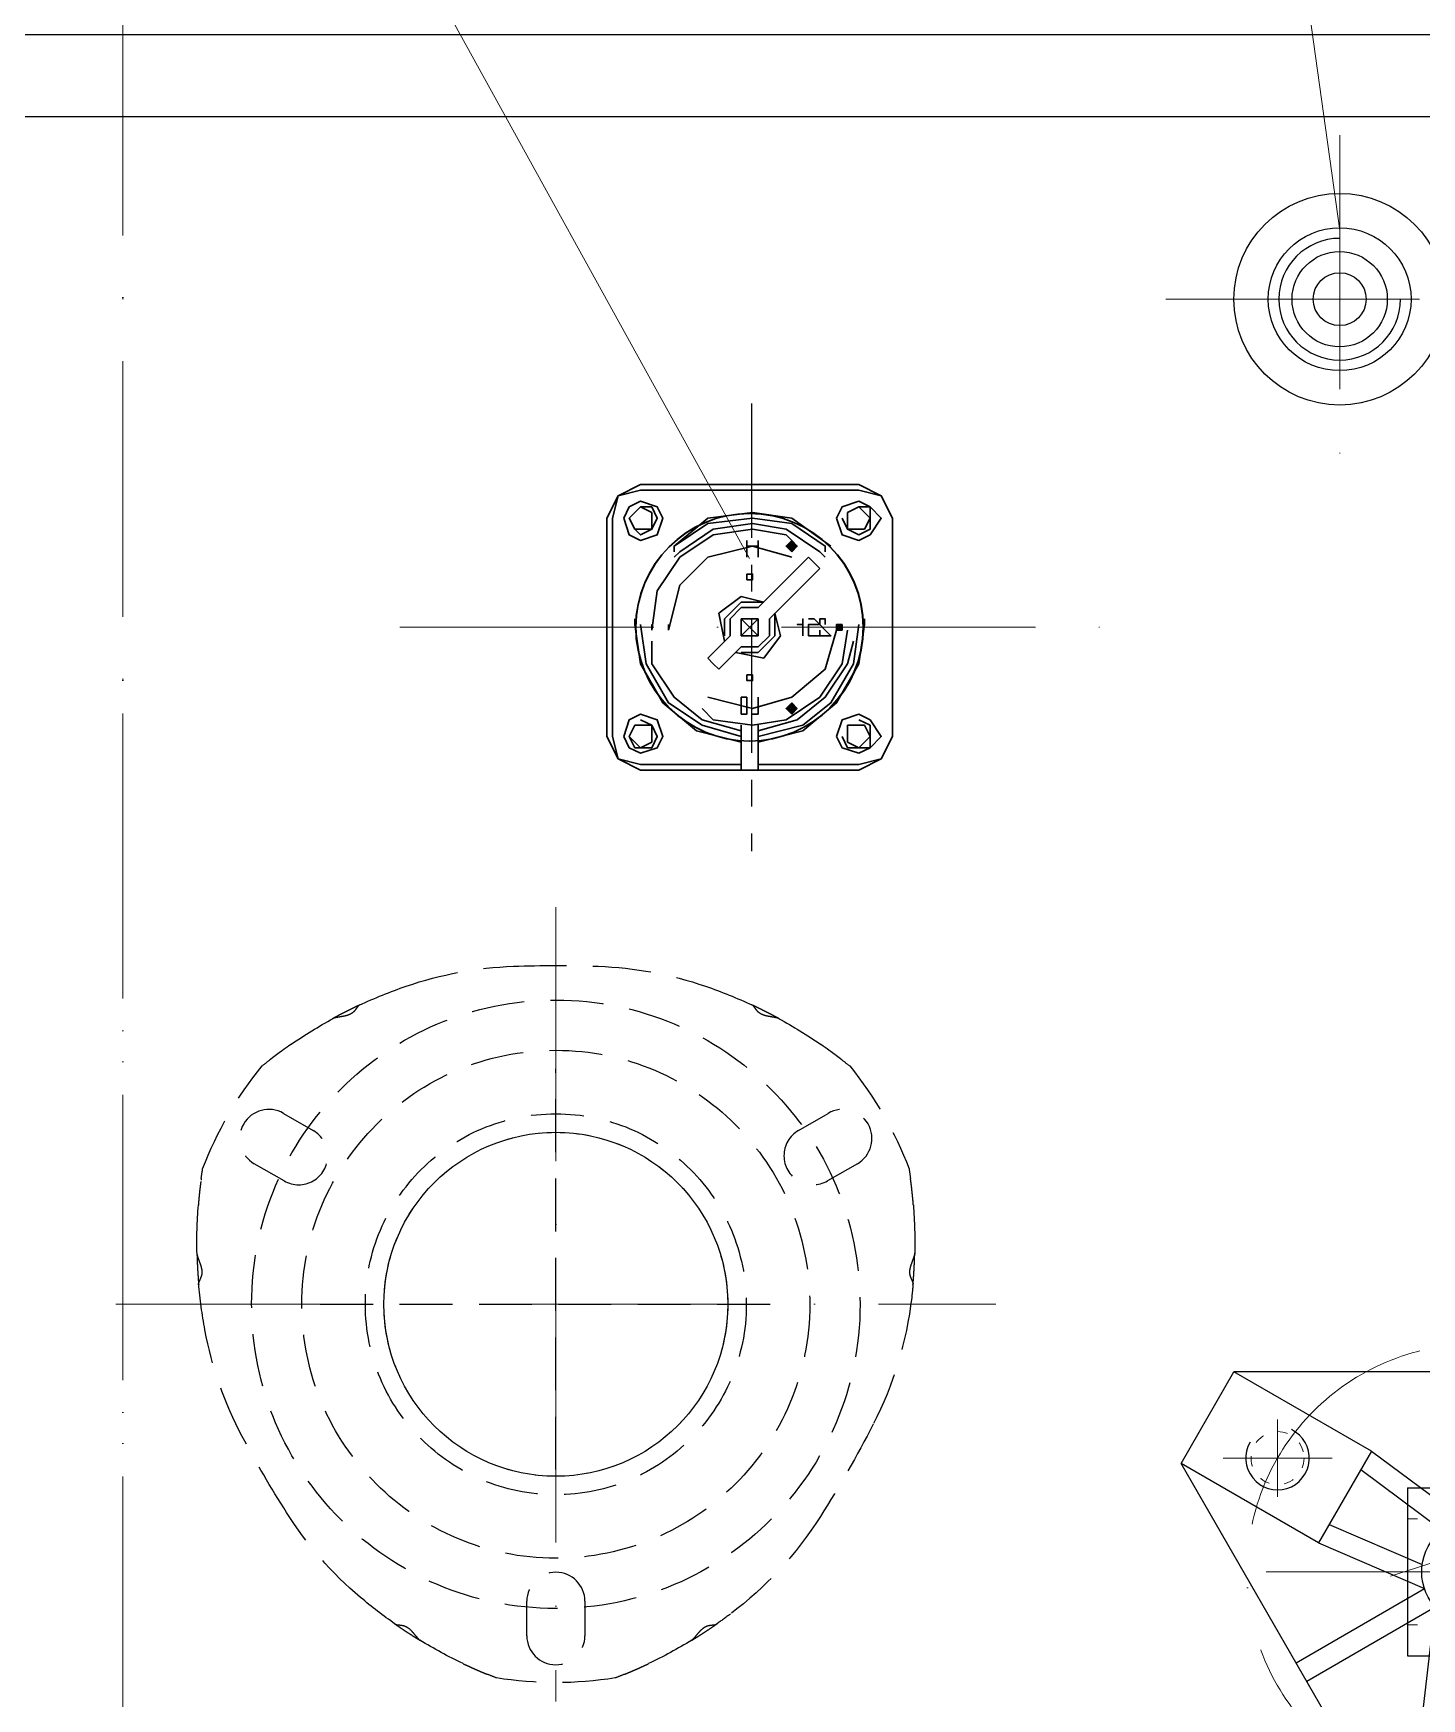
# Model space of a CAD drawing. Header units: millimetres. Extents: x 13152 to 84873, y -6229 to 22177.
# Drawn here: x 30185 to 30447.4, y 11355.7 to 11670.4 of the extents above; entities that cross this region are included whole.
import ezdxf

# ---------------------------------------------------------------- set-up
doc = ezdxf.new("R2010")
doc.units = ezdxf.units.MM
doc.header["$LTSCALE"] = 4
for name, pattern in [('ACAD_ISO03W100', [1.18, 0.47, -0.71]), ('ACAD_ISO10W100', [18, 12, -3, 0, -3]), ('CENTERX2', [101.6, 63.5, -12.7, 12.7, -12.7]), ('DASHED', [0.75, 0.5, -0.25])]:
    doc.linetypes.add(name, pattern=pattern)
doc.layers.add('1', color=12, linetype='Continuous')
doc.layers.add('4虚线层', color=6, linetype='DASHED')
for name, color, linetype, lineweight in [('标注、文本', 3, 'Continuous', 25), ('粗实线', 4, 'Continuous', 53), ('铁心', 3, 'Continuous', 0)]:
    doc.layers.add(name, color=color, linetype=linetype, lineweight=lineweight)

# ---------------------------------------------------------------- blocks, each defined once
blk = doc.blocks.new('A$C75176214')
at = {"layer": '粗实线', "lineweight": 30}
h = blk.add_hatch(color=256, dxfattribs=at)
h.dxf.hatch_style = 2
h.paths.add_polyline_path([(0.762, 1.736), (0.72, 1.693), (0.804, 1.693)])
h = blk.add_hatch(color=256, dxfattribs=at)
h.dxf.hatch_style = 2
h.paths.add_polyline_path([(0.72, 1.693), (0.804, 1.693), (0.762, 1.651)])
h = blk.add_hatch(color=256, dxfattribs=at)
h.dxf.hatch_style = 2
h.paths.add_polyline_path([(0.381, 1.101), (0.381, 1.058), (0.423, 1.058)])
h = blk.add_hatch(color=256, dxfattribs=at)
h.dxf.hatch_style = 2
h.paths.add_polyline_path([(0.381, 1.101), (0.423, 1.101), (0.423, 1.058)])
h = blk.add_hatch(color=256, dxfattribs=at)
h.dxf.hatch_style = 2
h.paths.add_polyline_path([(0.762, 0.508), (0.72, 0.466), (0.804, 0.466)])
h = blk.add_hatch(color=256, dxfattribs=at)
h.dxf.hatch_style = 2
h.paths.add_polyline_path([(0.72, 0.466), (0.804, 0.466), (0.762, 0.423)])
for points in [[(0.254, 2.159), (0.085, 2.074), (0, 1.905)], [(2.159, 1.905), (2.074, 2.074), (1.905, 2.159)], [(0.254, 2.117), (0.085, 2.074), (0, 1.905)], [(2.117, 1.905), (2.074, 2.074), (1.905, 2.117)], [(0.254, 1.99), (0.169, 1.99), (0.169, 1.905), (0.169, 1.82), (0.254, 1.778), (0.339, 1.82), (0.381, 1.905)], [(1.651, 1.693), (1.397, 1.905), (1.058, 1.947), (0.762, 1.905), (0.466, 1.693)], [(1.651, 1.651), (1.651, 1.693), (1.397, 1.863), (1.058, 1.905), (0.762, 1.863), (0.508, 1.693), (0.508, 1.651)], [(1.905, 1.99), (1.82, 1.99), (1.778, 1.905), (1.82, 1.82), (1.905, 1.778), (1.947, 1.82), (1.99, 1.905), (1.947, 1.947), (1.905, 1.99), (1.82, 1.947), (1.82, 1.905), (1.82, 1.82), (1.905, 1.82), (1.947, 1.82), (1.99, 1.905)], [(1.651, 1.609), (1.609, 1.651), (1.355, 1.82), (1.058, 1.863), (0.804, 1.82), (0.55, 1.651), (0.508, 1.609)], [(1.82, 1.058), (1.778, 1.355), (1.609, 1.609), (1.355, 1.778), (1.058, 1.82), (0.804, 1.778), (0.72, 1.693)], [(0.762, 1.651), (0.72, 1.693), (0.762, 1.736)], [(0.762, 1.651), (0.804, 1.693), (0.762, 1.736)], [(1.693, 1.058), (1.609, 1.397), (1.397, 1.609), (1.058, 1.693), (0.762, 1.609)], [(0.635, 1.609), (0.593, 1.566), (0.55, 1.524)], [(1.27, 0.974), (1.312, 1.185), (1.143, 1.312), (0.974, 1.27)], [(1.27, 1.016), (1.27, 1.143), (1.143, 1.27), (0.974, 1.27)], [(0.212, 1.143), (0.212, 1.101), (0.254, 0.804), (0.423, 0.508), (0.677, 0.296), (1.016, 0.212)], [(0.508, 1.101), (0.508, 1.143), (0.55, 1.143), (0.55, 1.101), (0.508, 1.058), (0.466, 1.016), (0.55, 1.016)], [(0.635, 1.143), (0.593, 1.143), (0.55, 1.101), (0.593, 1.101), (0.635, 1.101), (0.635, 1.058), (0.635, 1.016), (0.593, 1.016), (0.55, 1.016), (0.55, 1.058)], [(0.677, 1.101), (0.677, 1.143), (0.677, 1.101), (0.72, 1.101), (0.677, 1.101), (0.677, 1.058)], [(0.889, 1.185), (0.847, 1.016), (0.974, 0.847), (1.185, 0.889)], [(0.889, 1.185), (0.889, 1.016), (1.016, 0.889), (1.143, 0.889)], [(0.931, 1.143), (0.931, 1.016), (1.016, 0.931), (1.143, 0.931)], [(1.228, 1.016), (1.228, 1.143), (1.143, 1.228), (1.016, 1.228)], [(1.143, 0.212), (1.482, 0.296), (1.736, 0.508), (1.905, 0.804), (1.947, 1.101), (1.947, 1.143)], [(0.254, 1.101), (0.296, 0.804), (0.466, 0.508), (0.677, 0.339), (1.016, 0.254)], [(0.339, 1.058), (0.381, 0.804), (0.55, 0.55), (0.804, 0.381), (1.058, 0.339), (1.355, 0.381), (1.439, 0.466)], [(0.423, 1.058), (0.508, 0.762), (0.762, 0.55), (1.058, 0.466), (1.397, 0.55)], [(0.677, 1.016), (0.677, 1.058)], [(1.143, 0.254), (1.439, 0.339), (1.693, 0.508), (1.863, 0.804), (1.905, 1.101)], [(1.82, 1.058), (1.82, 1.101)], [(0.296, 0.974), (0.339, 0.804), (0.508, 0.55), (0.72, 0.381), (1.016, 0.296)], [(1.143, 0.296), (1.439, 0.381), (1.651, 0.55), (1.82, 0.804), (1.82, 0.974)], [(1.397, 0.847), (1.355, 0.804), (1.312, 0.762)], [(0.72, 0.466), (0.762, 0.508)], [(0.762, 0.508), (0.804, 0.466), (0.762, 0.423)], [(1.016, 0.55), (1.016, 0.423), (1.058, 0.423)], [(0.254, 0.381), (0.169, 0.339), (0.169, 0.254), (0.169, 0.169), (0.254, 0.169), (0.339, 0.169), (0.381, 0.254)], [(1.905, 0.381), (1.82, 0.339), (1.778, 0.254), (1.82, 0.169), (1.905, 0.169), (1.947, 0.169), (1.99, 0.254), (1.947, 0.339), (1.905, 0.339), (1.82, 0.339), (1.82, 0.254), (1.82, 0.212), (1.905, 0.169), (1.947, 0.212), (1.99, 0.254)], [(0, 0.254), (0.085, 0.085), (0.254, 0.042)], [(0, 0.254), (0.085, 0.085), (0.254, 0)], [(1.905, 0.042), (2.074, 0.085), (2.117, 0.254)], [(1.905, 0), (2.074, 0.085), (2.159, 0.254)]]:
    blk.add_lwpolyline(points, dxfattribs=at)
for points in [[(0.423, 1.905), (0.381, 1.99), (0.254, 2.032), (0.169, 1.99), (0.085, 1.905), (0.169, 1.778), (0.254, 1.736), (0.381, 1.778)], [(2.032, 1.905), (1.99, 1.99), (1.905, 2.032), (1.778, 1.99), (1.736, 1.905), (1.778, 1.778), (1.905, 1.736), (1.99, 1.778)], [(0, 1.905), (0, 0.254)], [(0.339, 1.905), (0.339, 1.947), (0.254, 1.99), (0.212, 1.947), (0.169, 1.905), (0.212, 1.82), (0.254, 1.82), (0.339, 1.82)], [(1.101, 1.439), (1.101, 1.482), (1.058, 1.482), (1.058, 1.439)], [(1.143, 1.058), (1.143, 1.143), (1.058, 1.143), (1.016, 1.143), (1.016, 1.058), (1.016, 1.016), (1.058, 1.016), (1.143, 1.016)], [(0.381, 1.101), (0.423, 1.101), (0.423, 1.058), (0.381, 1.058)], [(1.101, 0.72), (1.058, 0.72), (1.058, 0.677), (1.101, 0.677)], [(1.101, 0.55), (1.101, 0.508), (1.101, 0.466), (1.101, 0.423), (1.143, 0.423), (1.143, 0.466), (1.143, 0.508), (1.143, 0.55)], [(0.423, 0.254), (0.381, 0.381), (0.254, 0.423), (0.169, 0.381), (0.085, 0.254), (0.169, 0.169), (0.254, 0.127), (0.381, 0.169)], [(2.032, 0.254), (1.99, 0.381), (1.905, 0.423), (1.778, 0.381), (1.736, 0.254), (1.778, 0.169), (1.905, 0.127), (1.99, 0.169)], [(0.339, 0.254), (0.339, 0.339), (0.254, 0.339), (0.212, 0.339), (0.169, 0.254), (0.212, 0.212), (0.254, 0.169), (0.339, 0.212)]]:
    blk.add_lwpolyline(points, close=True, dxfattribs=at)
for points in [[(0.254, 2.159), (0.254, 2.159), (1.905, 2.159), (1.905, 2.159)], [(0.254, 2.117), (0.254, 2.117), (1.905, 2.117), (1.905, 2.117)], [(2.117, 1.905), (2.117, 1.905), (2.117, 0.254), (2.117, 0.254)], [(2.159, 1.905), (2.159, 1.905), (2.159, 0.254), (2.159, 0.254)], [(0.72, 1.693), (0.72, 1.693), (0.762, 1.651), (0.762, 1.651)], [(1.016, 1.609), (1.016, 1.609), (1.016, 1.736), (1.016, 1.736)], [(1.016, 1.693), (1.016, 1.693), (1.101, 1.693), (1.101, 1.693)], [(1.101, 1.736), (1.101, 1.736), (1.101, 1.609), (1.101, 1.609)], [(1.101, 1.609), (1.101, 1.609), (1.101, 1.736), (1.101, 1.736)], [(0.55, 1.524), (0.55, 1.524), (0.931, 1.143), (0.931, 1.143)], [(0.635, 1.609), (0.635, 1.609), (1.016, 1.228), (1.016, 1.228)], [(1.228, 1.016), (1.228, 1.016), (1.397, 0.847), (1.397, 0.847)], [(1.693, 1.058), (1.693, 1.058), (1.693, 1.101), (1.693, 1.101)], [(1.143, 0.931), (1.143, 0.931), (1.312, 0.762), (1.312, 0.762)], [(0.72, 0.466), (0.72, 0.466), (0.762, 0.423), (0.762, 0.423)], [(1.016, 0), (1.016, 0), (1.016, 0.339), (1.016, 0.339)], [(1.143, 0), (1.143, 0), (1.143, 0.339), (1.143, 0.339)], [(0.254, 0.042), (0.254, 0.042), (1.016, 0.042), (1.016, 0.042)], [(0.254, 0), (0.254, 0), (1.905, 0), (1.905, 0)], [(1.058, 0), (1.058, 0), (1.101, 0), (1.101, 0)], [(1.143, 0.042), (1.143, 0.042), (1.905, 0.042), (1.905, 0.042)]]:
    blk.add_open_spline(points, degree=3, dxfattribs=at)
blk = doc.blocks.new('A$C08F7720E')
at = {"layer": '标注、文本'}
for p, q in [((10.16, 11.43), (11.43, 10.16)), ((10.16, 10.16), (11.43, 11.43))]:
    blk.add_line(p, q, dxfattribs=at)
at = {"layer": '标注、文本', "xscale": 10, "yscale": 10, "zscale": 10}
blk.add_blockref('A$C75176214', (0, 0), dxfattribs=at)
blk = doc.blocks.new('n123')
at = {"layer": '标注、文本'}
for p, q in [((42775.29, 10967.35), (42800.69, 10967.35)), ((42775.29, 10967.35), (42775.29, 10935.6)), ((42795.99, 10961.47), (42795.99, 10967.35)), ((42800.69, 10967.35), (42800.69, 10935.6)), ((42775.29, 10935.6), (42800.69, 10935.6))]:
    blk.add_line(p, q, dxfattribs=at)
at = {"layer": '标注、文本', "color": 2, "linetype": 'ACAD_ISO03W100', "lineweight": 18}
for p, q in [((42779.99, 10961.47), (42779.99, 10967.35)), ((42781.49, 10951.47), (42781.49, 10967.35)), ((42794.49, 10951.47), (42794.49, 10967.35)), ((42775.29, 10961.47), (42800.69, 10961.47)), ((42779.99, 10951.47), (42779.99, 10961.47)), ((42795.99, 10951.47), (42795.99, 10961.47)), ((42775.29, 10941.47), (42800.69, 10941.47))]:
    blk.add_line(p, q, dxfattribs=at)
at = {"layer": '标注、文本', "color": 1, "linetype": 'ACAD_ISO10W100', "lineweight": 18}
for p, q in [((42787.99, 10967.35), (42787.99, 10935.6)), ((42775.29, 10951.47), (42800.69, 10951.47))]:
    blk.add_line(p, q, dxfattribs=at)
at = {"layer": '标注、文本', "color": 2, "linetype": 'ACAD_ISO03W100', "lineweight": 18}
blk.add_circle((42787.99, 10951.47), 8, dxfattribs=at)
blk.add_arc((42787.99, 10951.47), 6.5, 90, 0, dxfattribs=at)
blk = doc.blocks.new('z123')
at = {"layer": '标注、文本', "color": 1, "linetype": 'ACAD_ISO10W100', "lineweight": 18}
for p, q in [((42445.42, 11148.38), (42445.42, 11039.45)), ((42408.18, 11126.55), (42408.18, 11111.95)), ((42482.66, 11126.55), (42482.66, 11111.95)), ((42397.9, 11119.25), (42418.47, 11119.25)), ((42472.38, 11119.25), (42492.94, 11119.25)), ((42406.05, 11097.75), (42484.8, 11097.75)), ((42435.14, 11054.75), (42455.7, 11054.75))]:
    blk.add_line(p, q, dxfattribs=at)
at = {"layer": '标注、文本'}
for p, q in [((42389.93, 11118.24), (42399.93, 11135.56)), ((42490.91, 11135.56), (42399.93, 11135.56)), ((42425.91, 11120.56), (42399.93, 11135.56)), ((42443.42, 11135.56), (42443.42, 11107.55)), ((42447.42, 11135.56), (42447.42, 11107.55)), ((42464.93, 11120.56), (42490.91, 11135.56)), ((42490.91, 11135.56), (42500.91, 11118.24)), ((42425.91, 11120.56), (42415.91, 11103.24)), ((42425.91, 11120.56), (42443.42, 11107.55)), ((42447.42, 11107.55), (42464.93, 11120.56)), ((42474.93, 11103.24), (42464.93, 11120.56)), ((42435.42, 11039.45), (42389.93, 11118.24)), ((42415.91, 11103.24), (42389.93, 11118.24)), ((42423.9, 11117.08), (42439.28, 11105.64)), ((42466.94, 11117.08), (42451.56, 11105.64)), ((42455.42, 11039.45), (42500.91, 11118.24)), ((42474.93, 11103.24), (42500.91, 11118.24)), ((42417.93, 11106.73), (42435.52, 11099.13)), ((42472.92, 11106.73), (42455.33, 11099.13)), ((42415.91, 11103.24), (42435.94, 11094.59)), ((42474.93, 11103.24), (42454.91, 11094.59)), ((42411.68, 11080.58), (42435.94, 11094.59)), ((42479.17, 11080.58), (42454.91, 11094.59)), ((42413.68, 11077.12), (42437.94, 11091.12)), ((42435.42, 11069.45), (42437.94, 11091.12)), ((42477.17, 11077.12), (42452.91, 11091.12)), ((42455.42, 11069.45), (42452.91, 11091.12)), ((42439.45, 11069.45), (42441.66, 11088.49)), ((42451.39, 11069.45), (42449.18, 11088.49)), ((42435.42, 11069.45), (42455.42, 11069.45)), ((42435.42, 11069.45), (42435.42, 11039.45)), ((42455.42, 11069.45), (42455.42, 11039.45)), ((42438.92, 11053.25), (42438.92, 11056.25)), ((42445.42, 11056.25), (42445.42, 11056.25)), ((42451.92, 11053.25), (42451.92, 11056.25)), ((42435.42, 11039.45), (42455.42, 11039.45))]:
    blk.add_line(p, q, dxfattribs=at)
at = {"layer": '标注、文本', "color": 1, "linetype": 'ACAD_ISO10W100', "lineweight": 18}
blk.add_circle((42445.42, 11097.75), 43, dxfattribs=at)
at = {"layer": '标注、文本', "color": 2, "linetype": 'ACAD_ISO03W100', "lineweight": 18}
for centre in [(42408.18, 11119.25), (42482.66, 11119.25), (42445.42, 11054.75)]:
    blk.add_circle(centre, 5, dxfattribs=at)
at = {"layer": '标注、文本'}
for radius in [10, 6]:
    blk.add_circle((42445.42, 11097.75), radius, dxfattribs=at)
for centre, radius, start, end in [((42408.18, 11119.25), 6, 150, 64.0006), ((42482.66, 11119.25), 6, 115.9994, 30), ((42445.42, 11097.75), 8, 90, 0), ((42445.42, 11056.25), 6.5, 0, 180), ((42445.42, 11054.75), 6, 90, 4.0006), ((42445.42, 11053.25), 6.5, 180, 0)]:
    blk.add_arc(centre, radius, start, end, dxfattribs=at)
blk.add_blockref('n123', (-342.57, 146.28), dxfattribs=at)
blk = doc.blocks.new('A$C03F92070')
at = {"layer": '4虚线层', "ltscale": 5}
for p, q in [((67.85, 40.24), (67.85, 116.01)), ((16.36, 107.57), (21.99, 104.32)), ((113.71, 104.32), (119.34, 107.57)), ((16.49, 94.79), (10.86, 98.04)), ((124.84, 98.04), (119.21, 94.79)), ((23.33, 71.49), (112.37, 71.49)), ((62.35, 8.86), (62.35, 15.36)), ((73.35, 15.36), (73.35, 8.86))]:
    blk.add_line(p, q, dxfattribs=at)
for radius in [57.5, 48, 36, 32.5]:
    blk.add_circle((67.85, 71.49), radius, dxfattribs=at)
at = {"layer": '4虚线层', "ltscale": 5, "extrusion": (0, 0, -1)}
for centre, radius, start, end in [((-62.34, 65.41), 70, 71.0219, 87.9453), ((-67.85, -88.03), 223.54, 87.9453, 92.0547), ((-73.35, 65.41), 70, 92.0547, 108.9781), ((-68.85, 46.49), 90, 64.9245, 71.0219), ((-66.85, 46.49), 90, 108.9781, 115.0755), ((-68.85, 46.49), 90, 55.4521, 61.3818), ((-66.85, 46.49), 90, 118.6182, 124.5479), ((-67.85, 71.49), 71.5, 20.9645, 39.0355), ((-68.85, 46.49), 90, 51.0831, 52.2343), ((-66.85, 46.49), 90, 127.7657, 128.9169), ((-67.85, 71.49), 71.5, 140.9645, 159.0355), ((-90, 83.12), 90, 7.7657, 8.9169), ((-45.7, 83.12), 90, 171.0831, 172.2343), ((-90, 83.12), 90, 358.6182, 4.5479), ((-45.7, 83.12), 90, 175.4521, 181.3818), ((-90, 83.12), 90, 349.4672, 355.0755), ((-65.57, 80.82), 70, 186.6023, 207.2178), ((-45.7, 83.12), 90, 184.9245, 186.6023), ((-70.33, 79.46), 70, 331.9245, 349.4672), ((70.97, 151.05), 223.54, 207.2178, 212.3568), ((-205.81, 151.73), 223.54, 327.6503, 331.9245), ((-76.09, 69.57), 70, 310.1708, 327.6503), ((-58.73, 68.87), 70, 212.3568, 233.0262), ((-89, 84.85), 90, 304.9245, 310.1708), ((-46.7, 84.85), 90, 233.0262, 235.0755), ((-89, 84.85), 90, 295.4521, 301.3818), ((-46.7, 84.85), 90, 238.6182, 244.5479), ((-89, 84.85), 90, 291.0831, 292.2343), ((-67.85, 71.49), 71.5, 260.9645, 279.0355), ((-46.7, 84.85), 90, 247.7657, 248.9169)]:
    blk.add_arc(centre, radius, start, end, dxfattribs=at)
at = {"layer": '4虚线层', "ltscale": 5}
for centre, start, end in [((13.61, 102.81), 60, 240), ((122.09, 102.81), 300, 120), ((19.24, 99.56), 240, 60), ((116.46, 99.56), 120, 300), ((67.85, 15.36), 0, 180), ((67.85, 8.86), 180, 0)]:
    blk.add_arc(centre, 5.5, start, end, dxfattribs=at)
for points, knots in [([(30.89, 128.1), (30.89, 128.1), (30.88, 128.1), (30.83, 128.07), (30.76, 128.04), (30.57, 127.95), (30.45, 127.89), (30.18, 127.77), (30.03, 127.69), (29.7, 127.53), (29.52, 127.45), (29.16, 127.27), (28.96, 127.17), (28.58, 126.98), (28.39, 126.89), (27.99, 126.69), (27.8, 126.59), (27.42, 126.39), (27.24, 126.3), (26.87, 126.11), (26.7, 126.02), (26.39, 125.85), (26.24, 125.77), (25.98, 125.63), (25.87, 125.57), (25.69, 125.47), (25.63, 125.44), (25.58, 125.41), (25.57, 125.4), (25.57, 125.4), (25.57, 125.4), (25.57, 125.4)], [0, 0, 0, 0, 0.043819, 0.043819, 0.119878, 0.119878, 0.195937, 0.195937, 0.271996, 0.271996, 0.348055, 0.348055, 0.424114, 0.424114, 0.500173, 0.500173, 0.576231, 0.576231, 0.65229, 0.65229, 0.728349, 0.728349, 0.804408, 0.804408, 0.880467, 0.880467, 0.956526, 0.956526, 0.994556, 0.994556, 1, 1, 1, 1]), ([(30.71, 128.01), (30.65, 127.99), (30.59, 127.94), (30.48, 127.84), (30.42, 127.77), (30.3, 127.62), (30.24, 127.54), (30.11, 127.35), (30.04, 127.25), (29.89, 127.05), (29.81, 126.95), (29.62, 126.74), (29.51, 126.65), (29.29, 126.47), (29.16, 126.4), (28.9, 126.26), (28.77, 126.2), (28.36, 126.06), (28.08, 125.99), (27.53, 125.87), (27.26, 125.83), (26.87, 125.76), (26.75, 125.74), (26.5, 125.7), (26.38, 125.67), (26.05, 125.61), (25.85, 125.56), (25.74, 125.5)], [0, 0, 0, 0, 0.0625, 0.0625, 0.125, 0.125, 0.1875, 0.1875, 0.25, 0.25, 0.3125, 0.3125, 0.375, 0.375, 0.4375, 0.4375, 0.5, 0.5, 0.625, 0.625, 0.75, 0.75, 0.8125, 0.8125, 0.875, 0.875, 1, 1, 1, 1]), ([(110.13, 125.4), (110.13, 125.4), (110.13, 125.4), (110.13, 125.4), (110.12, 125.41), (110.07, 125.44), (110.01, 125.47), (109.83, 125.57), (109.72, 125.63), (109.46, 125.77), (109.31, 125.85), (108.99, 126.02), (108.81, 126.11), (108.45, 126.3), (108.26, 126.4), (107.88, 126.6), (107.68, 126.7), (107.29, 126.9), (107.1, 127), (106.72, 127.18), (106.53, 127.28), (106.16, 127.46), (105.99, 127.54), (105.66, 127.7), (105.51, 127.77), (105.24, 127.9), (105.12, 127.95), (104.94, 128.04), (104.87, 128.07), (104.82, 128.09), (104.81, 128.1), (104.8, 128.1), (104.8, 128.1), (104.8, 128.1)], [0, 0, 0, 0, 0.005743, 0.005743, 0.043766, 0.043766, 0.119813, 0.119813, 0.195859, 0.195859, 0.271906, 0.271906, 0.347952, 0.347952, 0.423999, 0.423999, 0.500046, 0.500046, 0.576092, 0.576092, 0.652139, 0.652139, 0.728185, 0.728185, 0.804232, 0.804232, 0.880279, 0.880279, 0.956325, 0.956325, 0.994349, 0.994349, 1, 1, 1, 1]), ([(109.96, 125.5), (109.9, 125.53), (109.83, 125.55), (109.65, 125.6), (109.54, 125.63), (109.21, 125.7), (108.96, 125.74), (108.44, 125.83), (108.17, 125.87), (107.63, 125.99), (107.34, 126.06), (106.94, 126.2), (106.8, 126.26), (106.54, 126.39), (106.42, 126.47), (106.19, 126.64), (106.08, 126.74), (105.9, 126.94), (105.81, 127.05), (105.66, 127.25), (105.59, 127.35), (105.46, 127.53), (105.39, 127.62), (105.28, 127.77), (105.22, 127.84), (105.11, 127.94), (105.05, 127.99), (104.99, 128.01)], [0, 0, 0, 0, 0.0625, 0.0625, 0.125, 0.125, 0.25, 0.25, 0.375, 0.375, 0.5, 0.5, 0.5625, 0.5625, 0.625, 0.625, 0.6875, 0.6875, 0.75, 0.75, 0.8125, 0.8125, 0.875, 0.875, 0.9375, 0.9375, 1, 1, 1, 1]), ([(17.82, 120.63), (17.81, 120.62), (17.74, 120.57), (17.58, 120.46), (17.28, 120.26), (16.94, 120.02), (16.6, 119.78), (16.29, 119.55), (16.01, 119.35), (15.83, 119.22), (15.74, 119.15)], [0, 0, 0, 0, 0.026865, 0.187364, 0.351072, 0.511786, 0.674931, 0.783277, 0.891149, 1, 1, 1, 1]), ([(119.96, 119.15), (119.92, 119.19), (119.82, 119.25), (119.69, 119.35), (119.55, 119.45), (119.41, 119.55), (119.28, 119.65), (119.06, 119.81), (118.76, 120.02), (118.42, 120.26), (118.12, 120.46), (117.96, 120.57), (117.89, 120.62), (117.88, 120.63)], [0, 0, 0, 0, 0.05466, 0.108896, 0.162888, 0.216817, 0.270864, 0.325211, 0.488741, 0.649833, 0.813717, 0.974388, 1, 1, 1, 1]), ([(13.95, 117.81), (13.92, 117.79), (13.88, 117.76), (13.82, 117.71), (13.77, 117.67), (13.74, 117.65), (13.73, 117.64)], [0, 0, 0, 0, 0.272943, 0.542517, 0.809704, 1, 1, 1, 1]), ([(14.22, 118.02), (14.2, 118), (14.15, 117.96), (14.08, 117.91), (14.01, 117.86), (13.97, 117.82), (13.95, 117.81)], [0, 0, 0, 0, 0.251777, 0.501943, 0.751136, 1, 1, 1, 1]), ([(14.55, 118.27), (14.52, 118.25), (14.46, 118.2), (14.38, 118.14), (14.3, 118.08), (14.25, 118.04), (14.22, 118.02)], [0, 0, 0, 0, 0.251749, 0.501948, 0.751171, 1, 1, 1, 1]), ([(15.74, 119.15), (15.69, 119.12), (15.59, 119.05), (15.45, 118.94), (15.32, 118.84), (15.18, 118.74), (15.05, 118.65), (14.92, 118.55), (14.8, 118.45), (14.67, 118.36), (14.59, 118.3), (14.55, 118.27)], [0, 0, 0, 0, 0.114473, 0.22719, 0.338528, 0.448878, 0.558641, 0.668227, 0.778044, 0.888502, 1, 1, 1, 1]), ([(121.15, 118.27), (121.11, 118.3), (121.03, 118.36), (120.9, 118.45), (120.78, 118.55), (120.65, 118.65), (120.52, 118.74), (120.38, 118.84), (120.25, 118.94), (120.1, 119.05), (120.01, 119.12), (119.96, 119.15)], [0, 0, 0, 0, 0.111498, 0.221956, 0.331773, 0.441359, 0.551122, 0.661472, 0.77281, 0.885527, 1, 1, 1, 1]), ([(121.48, 118.02), (121.45, 118.04), (121.4, 118.08), (121.32, 118.14), (121.23, 118.2), (121.18, 118.25), (121.15, 118.27)], [0, 0, 0, 0, 0.248829, 0.498052, 0.748251, 1, 1, 1, 1]), ([(121.75, 117.81), (121.73, 117.82), (121.69, 117.86), (121.62, 117.91), (121.55, 117.96), (121.5, 118), (121.48, 118.02)], [0, 0, 0, 0, 0.248864, 0.498057, 0.748223, 1, 1, 1, 1]), ([(121.97, 117.64), (121.96, 117.65), (121.93, 117.67), (121.88, 117.71), (121.82, 117.76), (121.78, 117.79), (121.75, 117.81)], [0, 0, 0, 0, 0.190293, 0.457482, 0.727057, 1, 1, 1, 1]), ([(0.74, 94.67), (0.73, 94.63), (0.73, 94.57), (0.71, 94.47), (0.7, 94.36), (0.69, 94.29), (0.69, 94.25)], [0, 0, 0, 0, 0.248829, 0.498052, 0.748251, 1, 1, 1, 1]), ([(0.82, 95.29), (0.82, 95.27), (0.81, 95.24), (0.81, 95.17), (0.8, 95.1), (0.79, 95.04), (0.78, 95.01)], [0, 0, 0, 0, 0.190297, 0.457484, 0.727058, 1, 1, 1, 1]), ([(134.92, 95.01), (134.91, 95.04), (134.9, 95.1), (134.89, 95.17), (134.89, 95.24), (134.88, 95.27), (134.88, 95.29)], [0, 0, 0, 0, 0.272943, 0.542517, 0.809704, 1, 1, 1, 1]), ([(134.96, 94.67), (134.96, 94.7), (134.95, 94.76), (134.94, 94.85), (134.93, 94.93), (134.92, 94.98), (134.92, 95.01)], [0, 0, 0, 0, 0.251777, 0.501943, 0.751136, 1, 1, 1, 1]), ([(135.01, 94.25), (135.01, 94.29), (135, 94.36), (134.99, 94.47), (134.97, 94.57), (134.96, 94.63), (134.96, 94.67)], [0, 0, 0, 0, 0.251749, 0.501948, 0.751171, 1, 1, 1, 1]), ([(0.52, 92.79), (0.51, 92.73), (0.5, 92.62), (0.48, 92.45), (0.46, 92.28), (0.45, 92.11), (0.43, 91.95), (0.4, 91.68), (0.37, 91.32), (0.33, 90.9), (0.3, 90.54), (0.29, 90.34), (0.28, 90.26), (0.28, 90.25)], [0, 0, 0, 0, 0.05466, 0.108897, 0.162889, 0.216817, 0.270864, 0.325211, 0.488741, 0.649833, 0.813717, 0.974388, 1, 1, 1, 1]), ([(0.69, 94.25), (0.68, 94.21), (0.67, 94.11), (0.65, 93.95), (0.63, 93.8), (0.61, 93.64), (0.59, 93.47), (0.57, 93.31), (0.55, 93.14), (0.53, 92.96), (0.52, 92.85), (0.52, 92.79)], [0, 0, 0, 0, 0.111498, 0.221956, 0.331773, 0.441359, 0.551122, 0.661472, 0.77281, 0.885527, 1, 1, 1, 1]), ([(135.18, 92.79), (135.18, 92.85), (135.16, 92.96), (135.15, 93.14), (135.13, 93.31), (135.11, 93.47), (135.09, 93.64), (135.07, 93.8), (135.05, 93.95), (135.03, 94.11), (135.02, 94.21), (135.01, 94.25)], [0, 0, 0, 0, 0.114473, 0.22719, 0.338528, 0.448878, 0.558641, 0.668227, 0.778044, 0.888502, 1, 1, 1, 1]), ([(135.42, 90.25), (135.42, 90.26), (135.41, 90.34), (135.4, 90.54), (135.37, 90.9), (135.33, 91.31), (135.29, 91.73), (135.25, 92.11), (135.22, 92.45), (135.2, 92.67), (135.18, 92.79)], [0, 0, 0, 0, 0.026865, 0.187364, 0.351073, 0.511786, 0.674931, 0.783277, 0.891149, 1, 1, 1, 1]), ([(0.02, 81.15), (0.02, 81.15), (0.02, 81.15), (0.02, 81.15), (0.02, 81.14), (0.02, 81.08), (0.02, 81.01), (0.02, 80.81), (0.03, 80.68), (0.04, 80.38), (0.04, 80.21), (0.05, 79.85), (0.06, 79.65), (0.08, 79.24), (0.09, 79.03), (0.11, 78.6), (0.12, 78.38), (0.14, 77.94), (0.16, 77.72), (0.18, 77.3), (0.2, 77.09), (0.23, 76.68), (0.24, 76.49), (0.27, 76.13), (0.28, 75.96), (0.3, 75.67), (0.32, 75.54), (0.33, 75.33), (0.34, 75.26), (0.34, 75.2), (0.35, 75.19), (0.35, 75.19), (0.35, 75.19), (0.35, 75.19)], [0, 0, 0, 0, 0.005743, 0.005743, 0.043766, 0.043766, 0.119813, 0.119813, 0.195859, 0.195859, 0.271906, 0.271906, 0.347952, 0.347952, 0.423999, 0.423999, 0.500046, 0.500046, 0.576092, 0.576092, 0.652139, 0.652139, 0.728185, 0.728185, 0.804232, 0.804232, 0.880279, 0.880279, 0.956325, 0.956325, 0.994349, 0.994349, 1, 1, 1, 1]), ([(0.02, 80.95), (0.02, 80.89), (0.04, 80.81), (0.08, 80.63), (0.12, 80.53), (0.22, 80.21), (0.31, 79.97), (0.5, 79.47), (0.59, 79.22), (0.76, 78.69), (0.85, 78.41), (0.92, 77.98), (0.94, 77.84), (0.96, 77.55), (0.95, 77.4), (0.91, 77.12), (0.88, 76.97), (0.8, 76.71), (0.75, 76.59), (0.65, 76.35), (0.6, 76.24), (0.51, 76.03), (0.47, 75.94), (0.39, 75.76), (0.37, 75.68), (0.33, 75.53), (0.32, 75.46), (0.33, 75.4)], [0, 0, 0, 0, 0.0625, 0.0625, 0.125, 0.125, 0.25, 0.25, 0.375, 0.375, 0.5, 0.5, 0.5625, 0.5625, 0.625, 0.625, 0.6875, 0.6875, 0.75, 0.75, 0.8125, 0.8125, 0.875, 0.875, 0.9375, 0.9375, 1, 1, 1, 1]), ([(135.37, 75.4), (135.38, 75.46), (135.37, 75.53), (135.33, 75.68), (135.31, 75.76), (135.23, 75.94), (135.19, 76.03), (135.1, 76.24), (135.04, 76.35), (134.95, 76.58), (134.9, 76.71), (134.82, 76.97), (134.79, 77.11), (134.75, 77.4), (134.74, 77.54), (134.76, 77.83), (134.78, 77.98), (134.85, 78.4), (134.93, 78.68), (135.11, 79.21), (135.2, 79.47), (135.34, 79.84), (135.38, 79.96), (135.47, 80.2), (135.51, 80.31), (135.62, 80.63), (135.68, 80.83), (135.68, 80.95)], [0, 0, 0, 0, 0.0625, 0.0625, 0.125, 0.125, 0.1875, 0.1875, 0.25, 0.25, 0.3125, 0.3125, 0.375, 0.375, 0.4375, 0.4375, 0.5, 0.5, 0.625, 0.625, 0.75, 0.75, 0.8125, 0.8125, 0.875, 0.875, 1, 1, 1, 1]), ([(135.35, 75.19), (135.35, 75.19), (135.35, 75.2), (135.36, 75.26), (135.37, 75.34), (135.38, 75.54), (135.4, 75.67), (135.42, 75.97), (135.43, 76.14), (135.46, 76.51), (135.48, 76.7), (135.5, 77.11), (135.52, 77.32), (135.54, 77.75), (135.56, 77.97), (135.58, 78.41), (135.59, 78.62), (135.61, 79.05), (135.62, 79.26), (135.64, 79.67), (135.65, 79.86), (135.66, 80.22), (135.66, 80.39), (135.67, 80.68), (135.67, 80.81), (135.68, 81.01), (135.68, 81.08), (135.68, 81.14), (135.68, 81.15), (135.68, 81.15), (135.68, 81.15), (135.68, 81.15)], [0, 0, 0, 0, 0.043819, 0.043819, 0.119878, 0.119878, 0.195937, 0.195937, 0.271996, 0.271996, 0.348055, 0.348055, 0.424114, 0.424114, 0.500173, 0.500173, 0.576232, 0.576232, 0.65229, 0.65229, 0.728349, 0.728349, 0.804408, 0.804408, 0.880467, 0.880467, 0.956526, 0.956526, 0.994556, 0.994556, 1, 1, 1, 1]), ([(37.3, 11.18), (37.3, 11.18), (37.31, 11.17), (37.36, 11.14), (37.42, 11.09), (37.59, 10.98), (37.7, 10.9), (37.95, 10.73), (38.09, 10.63), (38.39, 10.43), (38.55, 10.32), (38.89, 10.09), (39.07, 9.97), (39.42, 9.73), (39.61, 9.61), (39.98, 9.37), (40.16, 9.26), (40.51, 9.03), (40.69, 8.91), (41.04, 8.69), (41.2, 8.59), (41.51, 8.4), (41.65, 8.31), (41.9, 8.16), (42.01, 8.09), (42.18, 7.99), (42.24, 7.95), (42.29, 7.92), (42.3, 7.91), (42.3, 7.91), (42.3, 7.91), (42.3, 7.91)], [0, 0, 0, 0, 0.043819, 0.043819, 0.119878, 0.119878, 0.195937, 0.195937, 0.271996, 0.271996, 0.348055, 0.348055, 0.424114, 0.424114, 0.500173, 0.500173, 0.576231, 0.576231, 0.65229, 0.65229, 0.728349, 0.728349, 0.804408, 0.804408, 0.880467, 0.880467, 0.956526, 0.956526, 0.994556, 0.994556, 1, 1, 1, 1]), ([(37.47, 11.06), (37.52, 11.02), (37.59, 11), (37.73, 10.95), (37.82, 10.93), (38.01, 10.91), (38.11, 10.9), (38.34, 10.88), (38.46, 10.87), (38.71, 10.83), (38.85, 10.81), (39.11, 10.75), (39.25, 10.71), (39.52, 10.6), (39.64, 10.53), (39.89, 10.37), (40.01, 10.29), (40.34, 10.01), (40.54, 9.8), (40.91, 9.38), (41.09, 9.17), (41.34, 8.87), (41.42, 8.77), (41.58, 8.58), (41.66, 8.48), (41.88, 8.23), (42.02, 8.08), (42.13, 8.02)], [0, 0, 0, 0, 0.0625, 0.0625, 0.125, 0.125, 0.1875, 0.1875, 0.25, 0.25, 0.3125, 0.3125, 0.375, 0.375, 0.4375, 0.4375, 0.5, 0.5, 0.625, 0.625, 0.75, 0.75, 0.8125, 0.8125, 0.875, 0.875, 1, 1, 1, 1]), ([(93.4, 7.91), (93.4, 7.91), (93.4, 7.91), (93.4, 7.91), (93.41, 7.92), (93.46, 7.95), (93.52, 7.99), (93.69, 8.09), (93.8, 8.16), (94.06, 8.32), (94.2, 8.4), (94.51, 8.6), (94.68, 8.7), (95.02, 8.92), (95.2, 9.04), (95.56, 9.27), (95.75, 9.39), (96.12, 9.63), (96.3, 9.75), (96.65, 9.98), (96.83, 10.1), (97.16, 10.33), (97.32, 10.43), (97.62, 10.64), (97.76, 10.73), (98.01, 10.9), (98.11, 10.98), (98.28, 11.1), (98.34, 11.14), (98.39, 11.17), (98.4, 11.18), (98.4, 11.18), (98.4, 11.18), (98.4, 11.18)], [0, 0, 0, 0, 0.005743, 0.005743, 0.043766, 0.043766, 0.119813, 0.119813, 0.195859, 0.195859, 0.271906, 0.271906, 0.347952, 0.347952, 0.423999, 0.423999, 0.500046, 0.500046, 0.576092, 0.576092, 0.652139, 0.652139, 0.728185, 0.728185, 0.804232, 0.804232, 0.880279, 0.880279, 0.956325, 0.956325, 0.994349, 0.994349, 1, 1, 1, 1]), ([(93.57, 8.02), (93.62, 8.05), (93.68, 8.1), (93.82, 8.23), (93.89, 8.31), (94.11, 8.56), (94.27, 8.76), (94.61, 9.17), (94.79, 9.38), (95.16, 9.79), (95.36, 10), (95.69, 10.28), (95.8, 10.37), (96.05, 10.53), (96.18, 10.6), (96.44, 10.71), (96.58, 10.75), (96.85, 10.81), (96.98, 10.83), (97.24, 10.87), (97.36, 10.88), (97.58, 10.9), (97.69, 10.91), (97.88, 10.93), (97.96, 10.95), (98.11, 11), (98.18, 11.02), (98.23, 11.06)], [0, 0, 0, 0, 0.0625, 0.0625, 0.125, 0.125, 0.25, 0.25, 0.375, 0.375, 0.5, 0.5, 0.5625, 0.5625, 0.625, 0.625, 0.6875, 0.6875, 0.75, 0.75, 0.8125, 0.8125, 0.875, 0.875, 0.9375, 0.9375, 1, 1, 1, 1]), ([(50.31, 3.59), (50.32, 3.59), (50.4, 3.55), (50.57, 3.46), (50.9, 3.31), (51.28, 3.14), (51.66, 2.96), (52.01, 2.8), (52.32, 2.67), (52.52, 2.57), (52.63, 2.53)], [0, 0, 0, 0, 0.026866, 0.187364, 0.351073, 0.511786, 0.674931, 0.783277, 0.891149, 1, 1, 1, 1]), ([(83.07, 2.53), (83.12, 2.55), (83.23, 2.6), (83.38, 2.67), (83.54, 2.73), (83.69, 2.8), (83.84, 2.87), (84.09, 2.98), (84.42, 3.14), (84.8, 3.31), (85.13, 3.46), (85.3, 3.55), (85.38, 3.58), (85.39, 3.59)], [0, 0, 0, 0, 0.05466, 0.108897, 0.162889, 0.216817, 0.270864, 0.325211, 0.488741, 0.649834, 0.813718, 0.974389, 1, 1, 1, 1]), ([(52.63, 2.53), (52.68, 2.5), (52.79, 2.46), (52.95, 2.39), (53.11, 2.32), (53.26, 2.25), (53.41, 2.19), (53.56, 2.12), (53.7, 2.06), (53.85, 2), (53.94, 1.96), (53.98, 1.94)], [0, 0, 0, 0, 0.114473, 0.22719, 0.338528, 0.448878, 0.558641, 0.668227, 0.778044, 0.888502, 1, 1, 1, 1]), ([(53.98, 1.94), (54.02, 1.93), (54.09, 1.9), (54.18, 1.86), (54.28, 1.82), (54.34, 1.79), (54.37, 1.78)], [0, 0, 0, 0, 0.251749, 0.501948, 0.751171, 1, 1, 1, 1]), ([(54.37, 1.78), (54.4, 1.77), (54.45, 1.74), (54.54, 1.71), (54.61, 1.68), (54.66, 1.66), (54.69, 1.65)], [0, 0, 0, 0, 0.251777, 0.501943, 0.751136, 1, 1, 1, 1]), ([(54.69, 1.65), (54.71, 1.64), (54.77, 1.61), (54.84, 1.58), (54.9, 1.56), (54.93, 1.55), (54.94, 1.54)], [0, 0, 0, 0, 0.272943, 0.542518, 0.809705, 1, 1, 1, 1]), ([(80.76, 1.54), (80.77, 1.55), (80.8, 1.56), (80.86, 1.58), (80.93, 1.61), (80.99, 1.64), (81.01, 1.65)], [0, 0, 0, 0, 0.190295, 0.457482, 0.727057, 1, 1, 1, 1]), ([(81.01, 1.65), (81.04, 1.66), (81.08, 1.68), (81.16, 1.71), (81.25, 1.74), (81.3, 1.77), (81.33, 1.78)], [0, 0, 0, 0, 0.248864, 0.498057, 0.748223, 1, 1, 1, 1]), ([(81.33, 1.78), (81.36, 1.79), (81.42, 1.82), (81.52, 1.86), (81.61, 1.9), (81.68, 1.93), (81.72, 1.94)], [0, 0, 0, 0, 0.248829, 0.498052, 0.748251, 1, 1, 1, 1]), ([(81.72, 1.94), (81.76, 1.96), (81.85, 2), (82, 2.06), (82.14, 2.12), (82.29, 2.19), (82.44, 2.25), (82.59, 2.32), (82.75, 2.39), (82.91, 2.46), (83.02, 2.5), (83.07, 2.53)], [0, 0, 0, 0, 0.111498, 0.221956, 0.331773, 0.441359, 0.551122, 0.661472, 0.77281, 0.885527, 1, 1, 1, 1])]:
    blk.add_open_spline(points, degree=3, knots=knots, dxfattribs=at)
blk.add_open_spline([(0.82, 95.28), (0.81, 95.2), (0.82, 95.09), (0.84, 94.95)], degree=3, dxfattribs=at)

msp = doc.modelspace()

# ---------------------------------------------------------------- linework, layer by layer
at = {"layer": '1', "color": 1, "linetype": 'CENTERX2', "lineweight": -3, "ltscale": 0.1}
msp.add_line((30320.74, 11600.48), (30320.74, 11515.85), dxfattribs=at)
at = {"layer": '标注、文本', "color": 1, "linetype": 'ACAD_ISO10W100', "lineweight": 18}
for p, q in [((30201.94, 11488.36), (30201.94, 12160.65)), ((30201.94, 11680.22), (30201.94, 10847.01)), ((30431.94, 11651.14), (30431.94, 11589.19)), ((30431.94, 11651.14), (30431.94, 11589.19)), ((30399.05, 11620.17), (30464.82, 11620.17)), ((30254.32, 11558.17), (30387.15, 11558.17)), ((30201.94, 11541.9), (30201.94, 10759.24)), ((30283.79, 11505.29), (30283.79, 11355.16)), ((30200.6, 11430.23), (30366.98, 11430.23))]:
    msp.add_line(p, q, dxfattribs=at)
at = {"layer": '标注、文本'}
for p, q in [((29736.94, 11670.17), (30591.94, 11670.17)), ((29737.44, 11654.67), (30591.44, 11654.67))]:
    msp.add_line(p, q, dxfattribs=at)
at = {"layer": '标注、文本', "color": 2, "linetype": 'ACAD_ISO03W100', "lineweight": 18}
msp.add_line((29758.51, 11670.17), (30591.94, 11670.17), dxfattribs=at)
at = {"layer": '标注、文本'}
for centre, radius in [((30431.94, 11620.17), 20), ((30431.94, 11620.17), 13.5), ((30431.94, 11620.17), 9), ((30431.94, 11620.17), 5), ((30283.79, 11430.23), 32.5)]:
    msp.add_circle(centre, radius, dxfattribs=at)
msp.add_arc((30431.94, 11620.17), 11.5, 90, 0, dxfattribs=at)
at = {"layer": '粗实线', "lineweight": 30}
for centre in [(30320.39, 11558.17), (30320.43, 11558.17)]:
    msp.add_circle(centre, 21.5, dxfattribs=at)
at = {"layer": '铁心', "lineweight": 13}
for points in [[(30431.94, 11633.17), (30315.51, 12467.23), (30315.51, 12467.23)], [(30320.39, 11571.17), (29827.91, 12463.02), (29827.91, 12463.02)], [(30441.52, 11378.85), (30884.07, 11520.76), (30884.07, 11520.76)]]:
    msp.add_lwpolyline(points, dxfattribs=at)

# ---------------------------------------------------------------- block references
at = {"layer": '标注、文本', "xscale": -2.5, "yscale": 2.5, "zscale": 2.5}
msp.add_blockref('A$C08F7720E', (30347.42, 11531.18), dxfattribs=at)
at = {"layer": '标注、文本'}
for name, p in [('A$C03F92070', (30215.94, 11358.74)), ('z123', (-11987.98, 281.91))]:
    msp.add_blockref(name, p, dxfattribs=at)

doc.saveas('drawing.dxf')
